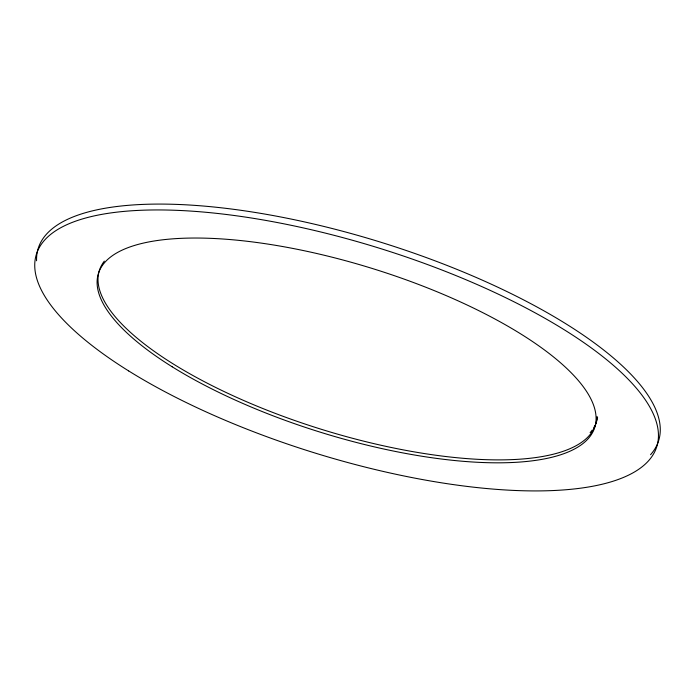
<?xml version="1.0" encoding="UTF-8"?>
<svg xmlns="http://www.w3.org/2000/svg" width="695" height="695" viewBox="0 0 695 695"><rect width="100%" height="100%" fill="white"/><g stroke="black" fill="none" stroke-linecap="round" stroke-linejoin="round"><path stroke-width="1.04" d="M36.566 260.764A324.765 107.343 17.2 0 1 385.56 243.719A324.765 107.343 17.2 0 1 650.555 454.712M595.068 425.314A259.817 85.876 17.2 0 1 593.487 428.19M592.253 430.031A259.817 85.876 17.2 0 1 590.125 432.681M597.578 417.087A259.817 85.876 17.2 0 1 595.928 423.325M596.97 416.757A259.817 85.876 17.2 0 1 317.78 428.181A259.817 85.876 17.2 0 1 104.328 261.138M128.618 370.895A324.765 107.343 17.2 0 0 648.739 460.568A324.765 107.343 17.2 0 0 262.423 219.828A324.765 107.343 17.2 0 0 128.618 370.895M172.212 366.804A259.817 85.876 17.2 0 0 588.309 438.536A259.817 85.876 17.2 0 0 279.26 245.943A259.817 85.876 17.2 0 0 172.212 366.804"/></g></svg>
